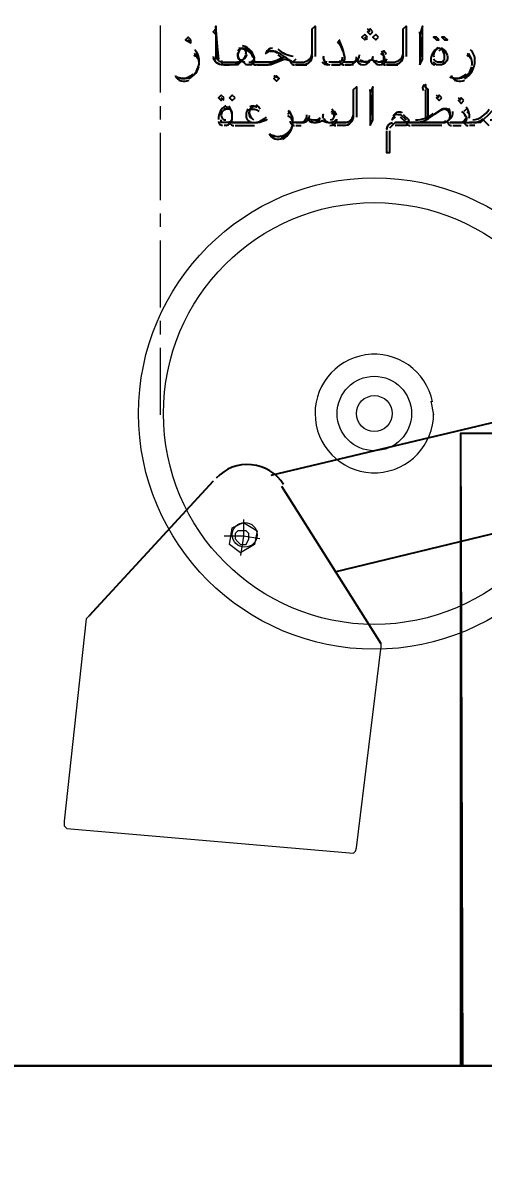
# Model space of a CAD drawing. Header units: millimetres. Extents: x 16084 to 24556, y -3303 to 19570.
# Drawn here: x 18868 to 19086, y -1044 to -507 of the extents above; entities that cross this region are included whole.
import ezdxf

# ---------------------------------------------------------------- set-up
doc = ezdxf.new("R2010")
doc.units = ezdxf.units.MM
doc.header["$MEASUREMENT"] = 0
doc.linetypes.add('$2$CENTER', pattern=[50.8, 31.75, -6.35, 6.35, -6.35])
for name, color, linetype in [('$0$PDF_PDF6_Geometry', 7, 'Continuous'), ('$2$PDF_0', 7, 'Continuous'), ('AA_Architecture', 7, 'Continuous')]:
    doc.layers.add(name, color=color, linetype=linetype)
doc.layers.add('$2$CL', color=2, linetype='$2$CENTER', lineweight=0)
doc.styles.add('Century Gothic$001H0', font='cent.shx')
doc.dimstyles.new('Copy of ISO-25', dxfattribs={"dimtxt": 250, "dimasz": 80, "dimexe": 1.25, "dimexo": 0.625, "dimtad": 1, "dimtxsty": 'Century Gothic$001H0', "dimblk": 'ARCHTICK', "dimcen": 2.5, "dimadec": 0, "dimazin": 0, "dimtfac": 1, "dimtmove": 0, "dimatfit": 3, "dimfxl": 1, "dimarcsym": 0})

# ---------------------------------------------------------------- blocks, each defined once
blk = doc.blocks.new('_ArchTick')
at = {"color": 0, "linetype": 'ByBlock', "const_width": 0.15}
blk.add_lwpolyline([(-0.5, -0.5), (0.5, 0.5)], dxfattribs=at)
blk = doc.blocks.new('*D11')
at = {"color": 0, "lineweight": -2, "transparency": 16777216}
for p, q in [((20199.375, 16200), (16998.75, 16200)), ((17000, -1000), (17000, 16200)), ((20199.375, -1000), (16998.75, -1000))]:
    blk.add_line(p, q, dxfattribs=at)
at = {"layer": 'Defpoints', "color": 0, "transparency": 16777216}
for p in [(17000, 16200), (20200, 16200), (20200, -1000)]:
    blk.add_point(p, dxfattribs=at)
at = {"color": 0, "lineweight": -2, "transparency": 16777216, "xscale": 80, "yscale": 80, "zscale": 80}
for p, rotation in [((17000, 16200), 90), ((17000, -1000), 270)]:
    blk.add_blockref('_ArchTick', p, dxfattribs=dict(at, rotation=rotation))
at = {"color": 0, "transparency": 16777216, "insert": (16874.375, 7600), "char_height": 250, "attachment_point": 5, "rotation": 90, "style": 'Century Gothic$001H0'}
blk.add_mtext('SHAFT TOTAL HEIGHT 17200', dxfattribs=at)

msp = doc.modelspace()

# ---------------------------------------------------------------- linework, layer by layer
at = {"layer": '$0$PDF_PDF6_Geometry', "lineweight": 13}
for points in [[(19061.1, -685.7), (19062.404, -692.219)], [(18899.431, -787.396), (18898.127, -788.699), (18887.696, -884.289), (18887.696, -886.507), (18889, -887.825), (19024.594, -899.559), (19025.518, -898.485), (19025.898, -896.942), (19037.632, -801.737), (19037.632, -800.434)]]:
    msp.add_lwpolyline(points, dxfattribs=at)
at = {"layer": '$0$PDF_PDF6_Geometry', "lineweight": 5}
for points in [[(18972.442, -741.763), (18972.442, -749.586), (18963.316, -749.586)], [(18980.265, -750.89), (18972.442, -749.586), (18971.139, -758.712)]]:
    msp.add_lwpolyline(points, dxfattribs=at)
at = {"layer": '$0$PDF_PDF6_Geometry', "lineweight": 13}
for points in [[(18965.924, -753.497), (18967.227, -745.675), (18972.442, -743.067), (18978.961, -746.978), (18977.658, -753.497), (18971.139, -757.409)], [(18971.139, -746.978), (18969.835, -746.978), (18968.531, -748.282), (18968.531, -750.89), (18969.835, -752.193), (18971.139, -753.497), (18972.442, -753.497), (18973.746, -753.497), (18975.05, -750.89), (18975.05, -749.586), (18975.05, -748.282), (18973.746, -746.978)]]:
    msp.add_lwpolyline(points, close=True, dxfattribs=at)
for centre, radius in [((19034.372, -691.567), 111.474), ((19034.373, -691.568), 99.739), ((19034.373, -691.568), 17.601), ((19034.373, -691.568), 8.474), ((18973.094, -748.934), 5.868)]:
    msp.add_circle(centre, radius, dxfattribs=at)
msp.add_arc((19034.373, -691.568), 28.03, 11.35805, 0.14462, dxfattribs=at)
at = {"layer": '$2$CL'}
msp.add_lwpolyline([(18933.329, -692.219), (18933.329, -411.445)], dxfattribs=at)
at = {"layer": '$2$PDF_0', "lineweight": 25}
for points in [[(18959.405, -509.689), (18959.405, -512.297), (18960.708, -524.031), (18959.405, -508.386), (18959.405, -509.689), (18958.101, -510.993), (18959.405, -512.297), (18959.405, -524.031)], [(19005.037, -521.423), (19005.037, -509.689), (19006.341, -508.386), (19006.341, -522.727)], [(19032.417, -510.993), (19031.113, -509.689)], [(19048.062, -521.423), (19048.062, -509.689), (19049.366, -508.386), (19049.366, -522.727)], [(18947.671, -516.208), (18946.367, -514.905)], [(19018.075, -514.905), (19016.771, -516.208)], [(19031.113, -514.905), (19029.809, -513.601)], [(19035.024, -514.905), (19033.72, -513.601)], [(19057.189, -524.031), (19055.885, -510.993)], [(19063.708, -514.905), (19062.404, -513.601)], [(19068.923, -514.905), (19067.619, -513.601), (19066.315, -513.601), (19067.619, -514.905), (19068.923, -514.905), (19067.619, -513.601)], [(18971.139, -518.816), (18973.746, -518.816), (18976.354, -521.423)], [(18972.443, -518.816), (18972.443, -518.816)], [(19018.075, -516.208), (19019.379, -520.12)], [(19065.011, -520.12), (19066.315, -518.816), (19067.619, -521.423)], [(19066.315, -520.12), (19066.315, -520.12)], [(18950.278, -521.423), (18948.974, -522.727)], [(18971.139, -524.031), (18971.139, -525.335), (18969.835, -526.639), (18963.316, -526.639), (18965.924, -526.639)], [(18968.531, -526.639), (18964.62, -526.639)], [(18984.177, -525.335), (18977.658, -525.335), (18976.354, -526.639), (18973.746, -526.639), (18972.443, -525.335)], [(18976.354, -526.639), (18973.746, -526.639)], [(18975.05, -525.335), (18976.354, -525.335)], [(18991.999, -524.031), (18985.48, -526.639), (18977.658, -526.639)], [(18978.961, -526.639), (18984.177, -526.639)], [(18997.214, -524.031), (18995.911, -525.335), (18993.303, -524.031)], [(18995.911, -525.335), (19001.126, -525.335)], [(19018.075, -525.335), (19012.86, -525.335)], [(19024.594, -526.639), (19020.683, -526.639), (19023.29, -526.639)], [(19038.936, -525.335), (19044.151, -525.335)], [(19067.619, -525.335), (19066.315, -526.639), (19063.708, -526.639), (19062.404, -525.335)], [(19066.315, -526.639), (19063.708, -526.639)], [(19079.353, -521.423), (19078.049, -522.727)], [(18989.392, -533.158), (18988.088, -531.854), (18986.784, -533.158), (18988.088, -534.461), (18989.392, -533.158), (18986.784, -531.854)], [(18963.316, -543.588), (18962.012, -542.284)], [(18967.227, -543.588), (18965.924, -542.284)], [(19033.72, -552.714), (19033.72, -551.411), (19032.417, -538.373)], [(19065.011, -542.284), (19063.708, -540.98)], [(19075.442, -543.588), (19074.138, -542.284)], [(18963.316, -547.499), (18964.62, -547.499), (18965.924, -547.499), (18967.227, -548.803)], [(18965.924, -547.499), (18965.924, -547.499)], [(19078.049, -547.499), (19076.745, -548.803)], [(18967.227, -554.018), (18965.924, -554.018), (18963.316, -554.018), (18962.012, -554.018), (18962.012, -552.714)], [(18994.607, -548.803), (18993.303, -550.107)], [(19048.062, -550.107), (19050.67, -552.714), (19049.366, -555.322), (19044.151, -555.322)], [(19044.151, -554.018), (19049.366, -554.018), (19046.758, -551.411)], [(19078.049, -548.803), (19079.353, -550.107)], [(19085.872, -552.714), (19084.568, -554.018), (19081.961, -554.018), (19079.353, -554.018)], [(18964.62, -555.322), (18963.316, -555.322)], [(18965.924, -554.018), (18964.62, -554.018)], [(18968.531, -555.322), (18977.658, -555.322)], [(18997.214, -554.018), (19001.126, -554.018), (18995.911, -554.018)], [(18997.214, -555.322), (18999.822, -555.322)], [(19021.986, -554.018), (19016.771, -554.018)], [(19020.683, -555.322), (19016.771, -555.322)], [(19041.543, -557.929), (19041.543, -568.36), (19040.239, -568.36), (19040.239, -557.929)], [(19049.366, -554.018), (19044.151, -554.018), (19042.847, -555.322), (19041.543, -556.626)], [(19066.315, -555.322), (19051.973, -555.322)], [(19076.745, -554.018), (19070.226, -554.018), (19076.745, -554.018), (19078.049, -554.018), (19080.657, -554.018)], [(19071.53, -555.322), (19075.442, -555.322)], [(19081.961, -555.322), (19079.353, -555.322)], [(19144.542, -683.093), (18985.48, -720.903)], [(18958.101, -723.51), (18899.431, -787.396)], [(19037.632, -800.434), (18990.695, -726.118)], [(19134.112, -737.852), (19015.467, -766.535)]]:
    msp.add_lwpolyline(points, dxfattribs=at)
for points in [[(19033.72, -510.993), (19032.417, -509.689), (19031.113, -510.993), (19032.417, -512.297)], [(19055.885, -526.639), (19057.189, -524.031), (19057.189, -522.727), (19057.189, -508.386), (19055.885, -512.297), (19055.885, -525.335)], [(18947.671, -514.905), (18946.367, -513.601), (18945.063, -514.905), (18947.671, -516.208)], [(19031.113, -513.601), (19029.809, -512.297), (19028.505, -513.601), (19029.809, -514.905)], [(19036.328, -513.601), (19035.024, -512.297), (19033.72, -513.601), (19035.024, -514.905)], [(19065.011, -514.905), (19063.708, -513.601), (19062.404, -513.601), (19063.708, -514.905)], [(19014.164, -526.639), (19018.075, -526.639)], [(19032.417, -555.322), (19033.72, -552.714), (19033.72, -551.411), (19033.72, -537.069), (19032.417, -539.676), (19032.417, -552.714)], [(18963.316, -542.284), (18962.012, -540.98), (18960.708, -542.284), (18962.012, -543.588)], [(18968.531, -542.284), (18967.227, -540.98), (18965.924, -542.284), (18967.227, -543.588)], [(19066.315, -542.284), (19065.011, -540.98), (19063.708, -542.284), (19065.011, -543.588)], [(19076.745, -543.588), (19075.442, -542.284), (19074.138, -543.588), (19075.442, -544.892)], [(19075.068, -1000.012), (19475.982, -1000.012), (19475.984, -701.02), (19075.07, -701.02)], [(19076.048, -1000.012), (19476.962, -1000.012), (19475.984, -701.02), (19075.07, -701.02)]]:
    msp.add_lwpolyline(points, close=True, dxfattribs=at)
for points in [[(19017.461, -526.638, 0.4570464), (19020.375, -522.835, 0.1180622), (19017.211, -515.931)], [(18946.621, -533.192, 0.2677176), (18951.582, -524.774, 0.2046973), (18949.435, -519.567)], [(18971.012, -519.568, 0.6928816), (18973.011, -525.332, -0.5513765), (18970.055, -520.899)], [(18969.936, -520.144, -0.9210606), (18973.604, -521.504, 0.7402518), (18970.697, -519.151)], [(18975.658, -526.638, 0.3854331), (18977.657, -524.611, 0.3464637), (18972.098, -517.695)], [(18985.173, -520.264, -0.2361866), (18988.304, -520.949, 0.1807893), (18986.174, -520.119)], [(19039.943, -521.76, 0.1022358), (19038.936, -520.12), (19037.632, -521.423, -0.8663756), (19037.125, -525.329, -0.1574595), (19033.236, -524.28, -0.3147755), (19027.743, -524.437)], [(19064.506, -518.58, 0.2755591), (19061.1, -524.667, 0.3934245), (19062.902, -526.633)], [(19067.548, -524.384, 0.2126677), (19065.946, -518.774, -0.3305701), (19068.917, -523.611, -0.3701928), (19065.819, -526.635)], [(19076.999, -533.192, 0.2677176), (19081.96, -524.774, 0.2046973), (19079.814, -519.567)], [(18958.127, -522.561, 0.3938896), (18962.828, -526.635, -0.3465612), (18958.338, -523.527)], [(18959.566, -523.088, 0.34649), (18963.316, -525.335), (18969.835, -525.335)], [(18982.496, -526.635, 0.1336789), (18987.419, -525.143, -0.1025295), (18990.283, -524.11, -0.1575583), (18995.178, -524.946)], [(19000.45, -526.638, 0.4173431), (19005.02, -522.476, -0.330579), (19001.126, -526.639), (18997.214, -526.639), (19002.43, -526.639)], [(19019.235, -524.115, -0.2832611), (19017.511, -525.333, 0.4491874), (19019.351, -523.068)], [(19027.196, -521.882, -0.4015449), (19024.594, -525.335), (19019.379, -525.335)], [(19025.621, -524.35, 0.1025089), (19030.498, -525.334, 0.2833938), (19032.224, -524.225)], [(19033.534, -524.671, 0.1019093), (19033.687, -522.829, -0.0786401), (19033.269, -524.055)], [(19034.011, -524.724, 0.2754782), (19036.753, -526.631, 0.4014939), (19040.217, -523.759)], [(19043.475, -526.638, 0.4173431), (19048.045, -522.476, -0.330579), (19044.151, -526.639), (19040.239, -526.639), (19045.455, -526.639)], [(19066.315, -525.335), (19065.011, -525.335, -0.3859479), (19062.451, -523.805)], [(18942.192, -532.581, 0.220457), (18946.217, -532.566, 0.0868945), (18948.703, -531.046)], [(19071.266, -532.581, 0.220457), (19075.292, -532.566, 0.0868945), (19077.778, -531.046)], [(19015.467, -554.018), (19020.961, -553.922, 0.330579), (19024.594, -550.107), (19024.594, -538.373), (19025.898, -537.069), (19025.898, -551.411)], [(19058.492, -538.373), (19058.492, -551.411), (19059.796, -551.411), (19059.796, -539.676), (19059.796, -538.373, -0.4175957), (19058.532, -536.023, 0.3384956), (19059.688, -538.219)], [(18964.894, -547.521, 0.4487763), (18962.059, -551.185, 0.3859479), (18964.205, -552.7)], [(18965.235, -554.018, 0.425104), (18967.157, -551.764, 0.2126677), (18965.554, -546.154)], [(18974.539, -547.481, 0.1102875), (18973.751, -550.504, 0.3149098), (18975.745, -553.765)], [(18977.268, -546.366, 0.1966674), (18975.401, -547.984, -0.2520843), (18979.934, -548.563)], [(19053.292, -554.003, 0.1575695), (19061.928, -550.783, -0.0944029), (19067.725, -547.165)], [(19066.945, -554.018, 0.4726388), (19070.167, -550.15, 0.4250326), (19066.116, -547.611)], [(19070.205, -549.167, 0.4725924), (19067.614, -547.612, -0.2912287), (19069.578, -548)], [(18983.66, -552.424, -0.1890578), (18976.354, -554.018), (18967.227, -554.018), (18978.961, -554.018)], [(18990.95, -561.876, 0.2677176), (18995.911, -553.457, 0.2046973), (18993.764, -548.25)], [(19003.114, -552.67, -0.2047478), (19000.808, -554.001, 0.4015449), (19003.728, -550.566)], [(19002.153, -551.73, 0.1025089), (19007.03, -552.714, 0.2833938), (19008.756, -551.604)], [(19004.275, -553.12, 0.3147755), (19009.768, -552.963, 0.1574595), (19014.052, -553.997)], [(19010.065, -552.051, 0.1019093), (19010.219, -550.209, -0.0786401), (19009.801, -551.434)], [(19016.474, -550.443, 0.1022358), (19015.467, -548.803), (19014.164, -550.107)], [(19044.151, -551.411), (19042.847, -552.714), (19044.151, -550.107, -0.5116515), (19047.531, -549.419)], [(19043.338, -550.767, -0.3546), (19045.455, -550.107), (19046.758, -550.107), (19049.366, -552.714)], [(19068.195, -553.252, -0.1335651), (19066.315, -554.018), (19050.67, -554.018), (19067.619, -554.018)], [(19076.093, -554.018, 0.5354371), (19077.899, -551.309, -0.3544358), (19074.707, -554.017)], [(19089.087, -552.714, 0.5202721), (19091.087, -550.107), (19091.087, -548.803), (19089.783, -548.803), (19088.479, -550.107), (19085.872, -552.714), (19088.479, -555.322)]]:
    msp.add_lwpolyline(points, format="xyb", dxfattribs=at)
msp.add_lwpolyline([(19042.953, -554.064, 0.3464081), (19040.247, -557.055, -0.4015289)], format="xyb", close=True, dxfattribs=at)
for centre, radius, start, end in [((18993.969, -527.288), 26.714, 8.51799, 26.53942), ((18970.485, -525.988), 7.173, 23.00552, 91.272), ((18986.132, -524.682), 4.563, 48.393, 137.46819), ((18986.133, -522.075), 3.26, 89.04692, 160.61604), ((18997.864, -509.043), 13.684, 228.13344, 262.18084), ((19009.554, -494.767), 33.162, 231.36466, 240.40715), ((19000.475, -520.774), 4.561, 269.68841, 0.29993), ((19033.077, -523.378), 5.859, 353.01763, 34.13906), ((19043.5, -520.774), 4.561, 269.68841, 0.29993), ((19065.664, -522.078), 3.262, 96.67349, 193.35113), ((18947.019, -525.987), 4.563, 346.68865, 61.52358), ((18945.709, -525.99), 5.874, 10.82377, 51.83226), ((18963.971, -524.682), 1.959, 179.71256, 270.28744), ((18966.576, -518.165), 8.474, 272.87113, 334.509), ((18969.182, -520.769), 4.566, 269.74364, 342.89245), ((18975.701, -523.377), 1.958, 272.56558, 28.00085), ((18978.313, -524.682), 1.959, 179.71256, 270.28744), ((18983.525, -511.646), 13.689, 268.04392, 303.84444), ((18997.87, -511.642), 13.694, 228.4676, 241.08051), ((18996.566, -524.682), 1.959, 179.71256, 270.28744), ((19012.206, -523.382), 3.256, 215.64469, 273.98313), ((19013.51, -523.38), 3.258, 164.57747, 267.2179), ((19012.207, -523.379), 1.955, 172.62289, 260.16688), ((19020.034, -524.682), 1.959, 179.71256, 270.28744), ((19022.639, -523.381), 3.258, 272.5906, 7.85517), ((19023.942, -522.075), 3.259, 277.82124, 324.10627), ((19029.155, -523.382), 3.256, 199.47587, 335.90144), ((19036.981, -522.072), 3.262, 232.43328, 327.57201), ((19039.591, -524.682), 1.959, 179.71256, 270.28744), ((19065.664, -523.379), 1.956, 268.91947, 1.04163), ((19076.094, -525.987), 4.563, 346.68865, 61.52358), ((19074.783, -525.99), 5.874, 10.82377, 51.83226), ((18944.408, -529.902), 4.559, 204.38564, 299.60719), ((18944.411, -525.984), 7.173, 241.12543, 346.66768), ((19073.486, -525.984), 7.173, 241.12543, 346.66768), ((19074.786, -529.902), 4.559, 204.38564, 299.60719), ((19059.144, -537.721), 1.956, 125.45411, 214.51101), ((18967.88, -552.063), 7.172, 121.67706, 183.30119), ((18962.662, -550.76), 4.565, 357.10157, 70.27095), ((18978.308, -549.454), 3.258, 125.77721, 234.20655), ((18977.006, -549.455), 1.956, 107.28013, 185.33974), ((18977.006, -549.456), 3.26, 52.28732, 118.89927), ((18977.006, -548.152), 1.956, 50.27234, 108.49317), ((18973.069, -552.083), 8.507, 31.62472, 49.56565), ((19009.609, -550.757), 5.859, 353.01763, 34.13906), ((19069.576, -557.281), 9.782, 105.58444, 132.5184), ((19066.964, -549.455), 3.262, 343.70036, 41.89356), ((19073.488, -550.758), 5.865, 348.94762, 43.83146), ((19080.004, -542.935), 9.779, 275.17234, 331.73379), ((18962.665, -553.366), 1.957, 179.55178, 265.45535), ((18963.968, -552.063), 3.258, 272.74073, 353.99749), ((18967.883, -553.366), 1.959, 179.71256, 270.28744), ((18980.919, -548.15), 5.869, 186.62014, 231.15303), ((18977.008, -545.548), 8.47, 270.05637, 318.10178), ((18977.005, -544.228), 9.79, 275.35596, 295.1309), ((18991.348, -554.67), 4.563, 346.68866, 61.52358), ((18990.037, -553.37), 5.874, 10.82377, 51.83226), ((18996.566, -553.366), 1.959, 179.71256, 270.28744), ((18999.171, -550.76), 3.258, 272.5906, 7.85517), ((19005.687, -550.761), 3.256, 199.47587, 335.90144), ((19013.513, -550.758), 3.261, 204.37127, 265.97816), ((19013.513, -550.756), 3.262, 232.43328, 327.57201), ((19013.512, -552.062), 3.26, 265.80491, 353.30554), ((19013.513, -550.759), 1.955, 274.24289, 77.86232), ((19016.123, -553.366), 1.959, 179.71256, 270.28744), ((19020.031, -549.457), 4.561, 269.68841, 0.29993), ((19020.031, -550.761), 4.561, 269.68841, 0.29993), ((19051.325, -553.366), 1.959, 179.71256, 270.28744), ((19053.928, -540.323), 12.391, 269.45519, 312.2449), ((19070.882, -553.366), 1.959, 179.71256, 270.28744), ((19072.172, -553.373), 5.879, 23.53726, 52.1947), ((19078.705, -553.366), 1.959, 179.71256, 270.28744), ((19081.307, -548.147), 5.871, 269.64223, 317.60577), ((18988.74, -553.364), 7.173, 241.12543, 346.66768), ((18988.736, -557.281), 4.559, 204.38564, 299.60719), ((18988.74, -555.972), 4.564, 240.90816, 290.63774), ((18987.448, -553.39), 8.448, 291.5105, 311.37536), ((18974.397, -735.895), 20.207, 32.25578, 137.05447)]:
    msp.add_arc(centre, radius, start, end, dxfattribs=at)
for points in [[(19065.607, -554.018), (19067.336, -554.031), (19068.983, -553.451), (19070.11, -552.431)], [(19070.11, -552.431), (19071.238, -551.413), (19071.73, -550.058), (19071.456, -548.731)]]:
    msp.add_open_spline(points, degree=3, dxfattribs=at)
at = {"layer": 'AA_Architecture'}
msp.add_line((18400, -1000), (20000, -1000), dxfattribs=at)

# ---------------------------------------------------------------- dimensions: what is measured, and where the dimension line sits
dim = msp.add_linear_dim(base=(17000, 16200), p1=(20200, -1000), p2=(20200, 16200), angle=90, text='SHAFT TOTAL HEIGHT <>', dimstyle='Copy of ISO-25')
dim.commit()
dim.dimension.update_dxf_attribs({"geometry": '*D11', "text_midpoint": (16874.375, 7600)})

doc.saveas('drawing.dxf')
